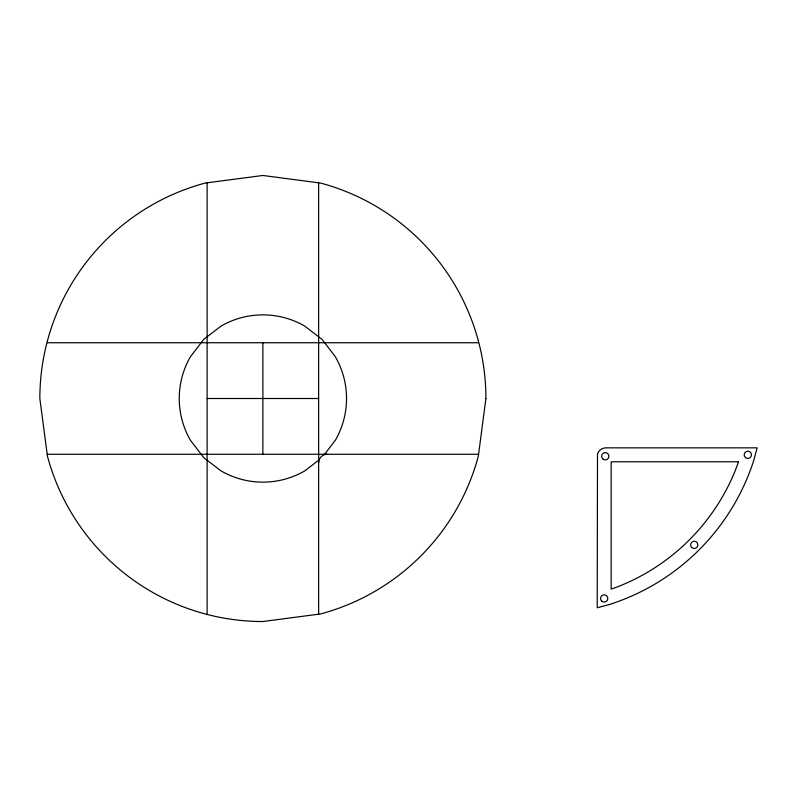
<?xml version="1.0" encoding="UTF-8"?>
<svg xmlns="http://www.w3.org/2000/svg" width="797" height="797" viewBox="0 0 797 797"><rect width="100%" height="100%" fill="white"/><g stroke="black" fill="none" stroke-linecap="round" stroke-linejoin="round"><path stroke-width="1.2" d="M318.641 462.718C318.611 458.195 322.576 454.23 327.109 454.26M324.618 454.26L335.318 440.323A83.635 83.635 0 0 0 335.318 356.677L322.018 339.363L304.703 326.073A83.635 83.635 0 0 0 221.068 326.073L203.743 339.363L190.453 356.677A83.635 83.635 0 0 0 190.453 440.323L203.743 457.637L221.068 470.927A83.635 83.635 0 0 0 304.703 470.927L318.641 460.238M47.451 342.74L478.32 342.74M207.12 398.5L318.641 398.5M47.192 454.26L478.579 454.26M318.641 182.812L318.641 614.188M262.88 342.74L262.88 454.26M207.12 182.812L207.12 613.929M485.911 398.5L478.32 456.223A223.03 223.03 0 0 1 320.603 613.929L262.88 621.53A223.03 223.03 0 0 1 47.451 456.223L39.85 398.5A223.03 223.03 0 0 1 205.158 183.071L262.88 175.47L320.603 183.071A223.03 223.03 0 0 1 485.911 398.5M597.501 454.121L597.212 607.772L609.944 604.345A223.03 223.03 0 0 0 753.713 460.576L757.15 447.844L605.68 447.844C601.934 447.864 598.497 450.504 597.501 454.121M738.49 461.782L736.298 467.949A209.083 209.083 0 0 1 617.316 586.921L611.16 589.113L611.16 461.782L738.49 461.782M602.791 458.883A3.626 3.626 0 0 0 608.808 457.079A3.626 3.626 0 0 0 604.236 452.776A3.626 3.626 0 0 0 602.791 458.883M745.574 457.657A3.626 3.626 0 0 0 751.412 455.336A3.626 3.626 0 0 0 746.48 451.451A3.626 3.626 0 0 0 745.574 457.657M602.014 601.346A3.626 3.626 0 0 0 607.782 598.876A3.626 3.626 0 0 0 602.761 595.12A3.626 3.626 0 0 0 602.014 601.346M691.676 547.429A3.626 3.626 0 0 0 697.734 545.796A3.626 3.626 0 0 0 693.3 541.362A3.626 3.626 0 0 0 691.676 547.429"/></g></svg>
